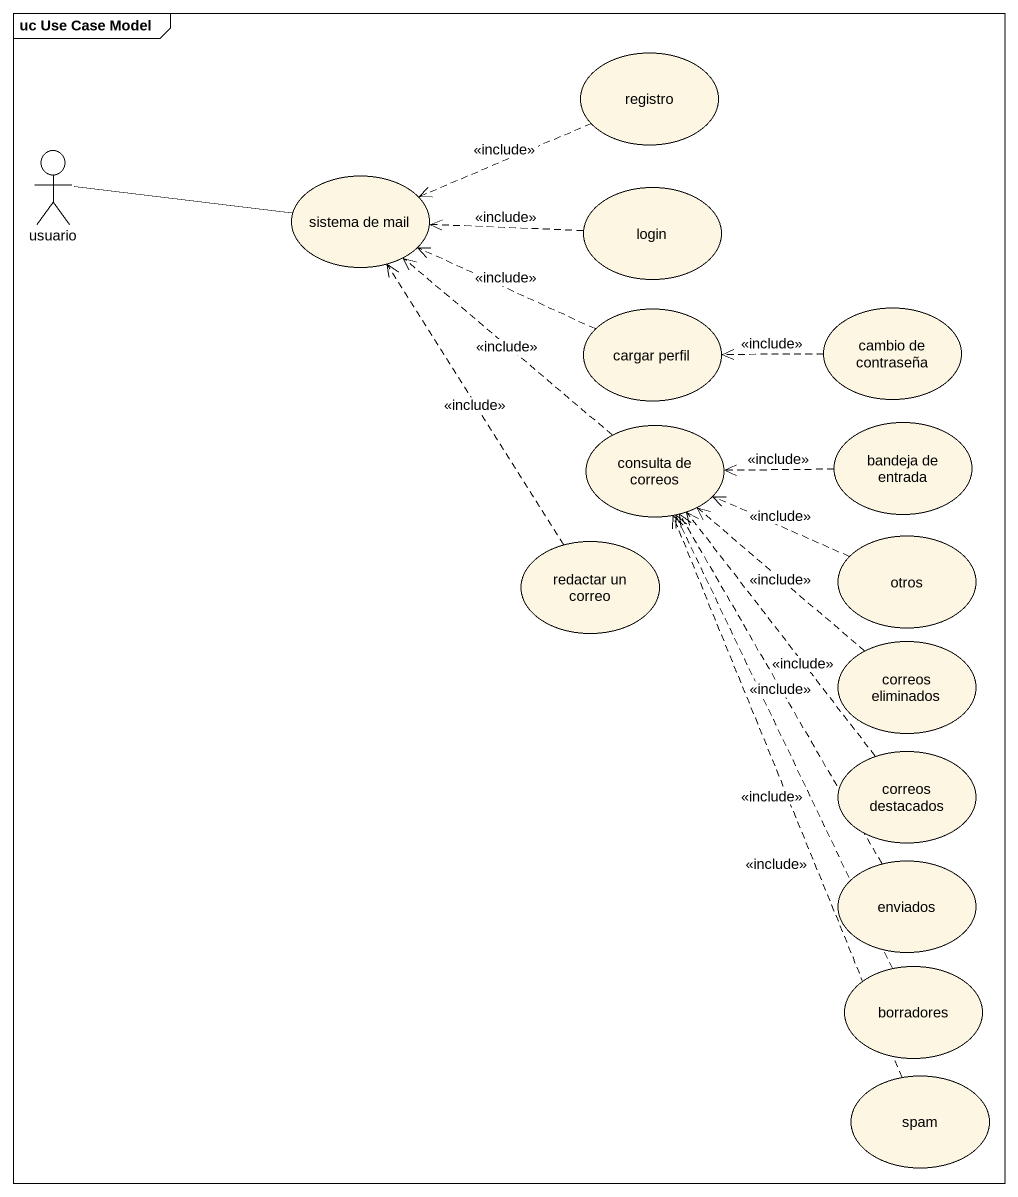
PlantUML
@startuml
mainframe uc Use Case Model
usecase registro
actor usuario
usecase "sistema de mail" as sistema_de_mail
usecase login
usecase "cargar perfil" as cargar_perfil
usecase "cambio de contraseña" as cambio_de_contraseña
usecase "consulta de correos" as consulta_de_correos
usecase "bandeja de entrada" as bandeja_de_entrada
usecase "redactar un correo" as redactar_un_correo
usecase otros
usecase "correos eliminados" as correos_eliminados
usecase "correos destacados" as correos_destacados
usecase enviados
usecase borradores
usecase spam
registro .left.> sistema_de_mail : <<include>>
sistema_de_mail -left- usuario
login .left.> sistema_de_mail : <<include>>
cargar_perfil .left.> sistema_de_mail : <<include>>
cambio_de_contraseña .left.> cargar_perfil : <<include>>
consulta_de_correos .up.> sistema_de_mail : <<include>>
bandeja_de_entrada .left.> consulta_de_correos : <<include>>
redactar_un_correo .up.> sistema_de_mail : <<include>>
otros .left.> consulta_de_correos : <<include>>
correos_eliminados .up.> consulta_de_correos : <<include>>
correos_destacados .up.> consulta_de_correos : <<include>>
enviados .up.> consulta_de_correos : <<include>>
borradores .up.> consulta_de_correos : <<include>>
spam .up.> consulta_de_correos : <<include>>
@enduml
